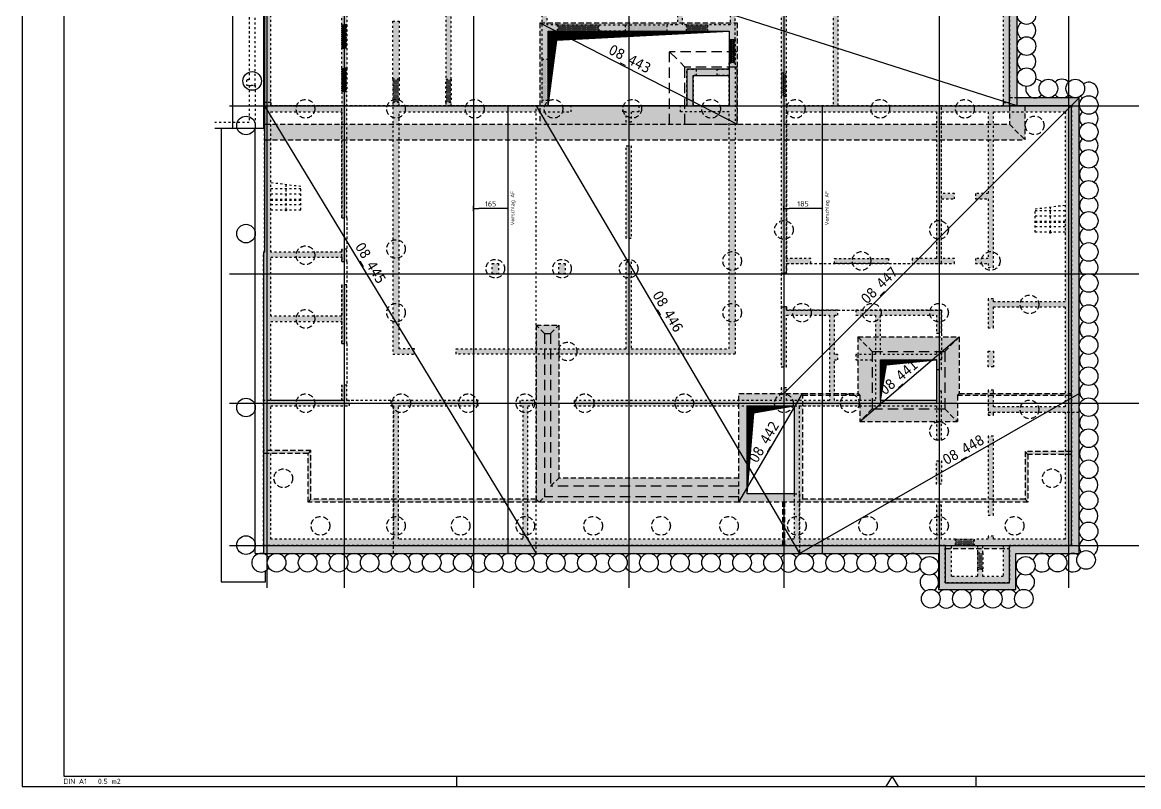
# Model space of a CAD drawing. Extents: x 0 to 84.1, y 0 to 59.4.
# Drawn here: x 0 to 54, y 0 to 36.9 of the extents above; entities that cross this region are included whole.
import ezdxf

# ---------------------------------------------------------------- set-up
doc = ezdxf.new("R2010")
doc.units = 0
for name, pattern in [('AUSGEZOGEN', [1000.01, 1000, 0.01]), ('DOT', [0.175, 0.05, -0.125]), ('HIDDEN', [0.375, 0.25, -0.125]), ('HIDDEN2', [0.187, 0.125, -0.062]), ('PUNKT', [0.175, 0.05, -0.125]), ('VERDECKT', [0.375, 0.25, -0.125]), ('VERDECKTX2', [0.75, 0.5, -0.25])]:
    doc.linetypes.add(name, pattern=pattern)
for name, color, linetype in [('2.UG', 7, 'Continuous'), ('ACHSEN', 7, 'Continuous'), ('AFU', 7, 'Continuous'), ('BETON', 7, 'Continuous'), ('Brüstung 2.UG', 7, 'Continuous'), ('DRUEBER', 7, 'Continuous'), ('grau_dunkel', 7, 'Continuous'), ('grau_hell', 7, 'Continuous'), ('grau_mittel', 7, 'Continuous'), ('Gründungspfähle', 7, 'Continuous'), ('HILFE', 7, 'Continuous'), ('MASSE', 7, 'Continuous'), ('OBJEKT', 7, 'Continuous'), ('RAHMEN', 7, 'Continuous'), ('TEXT', 7, 'Continuous'), ('Verbau', 7, 'Continuous'), ('VERDECKT', 7, 'Continuous'), ('Versprung oberseitig', 7, 'Continuous')]:
    doc.layers.add(name, color=color, linetype=linetype)
doc.styles.add('helv', font='tahoma.ttf')
doc.styles.add('txt', font='isocp.shx')
doc.linetypes.add('AFU_50K', pattern='A,0.15,["/",Standard,S=0.2,R=0,X=-0.01,Y=-0.1],0.07,["/",Standard,S=0.2,R=0,X=-0.01,Y=-0.1],0.15', length=0.37)
doc.linetypes.add('AFU_50L', pattern='A,0.75,["/",Standard,S=0.2,R=0,X=-0.01,Y=-0.1],0.07,["/",Standard,S=0.2,R=0,X=-0.01,Y=-0.1],0.75', length=1.57)
doc.dimstyles.new('DOT_I', dxfattribs={"dimtxt": 0.25, "dimasz": 0.25, "dimexe": 0.1, "dimexo": 0.3, "dimgap": 0.1, "dimtad": 1, "dimdec": 3, "dimzin": 3, "dimtxsty": 'txt', "dimblk": 'DOT', "dimblk1": 'DOT', "dimblk2": 'DOT', "dimsah": 1, "dimcen": 0.1, "dimse1": 1, "dimse2": 1, "dimazin": 0, "dimtfac": 1, "dimtdec": 4, "dimtix": 1, "dimtmove": 2, "dimatfit": 3, "dimfxl": 0, "dimtvp": 1, "dimtolj": 1, "dimtzin": 0, "dimarcsym": 0})
pattern_1 = [(0, (-70.1123, 503.749893), (0.025, 0.05), [0, -0.05])]
pattern_2 = [(0, (-66.872914, 572.807545), (0.025, 0.05), [0, -0.05])]

# ---------------------------------------------------------------- blocks, each defined once
blk = doc.blocks.new('DINA1')
at = {"layer": 'RAHMEN'}
for p, q in [((0, 59.4), (0, 0)), ((0, 0), (84.1, 0))]:
    blk.add_line(p, q, dxfattribs=at)
at = {"layer": 'RAHMEN', "color": 5}
for p, q in [((2, 58.9), (2, 0.5)), ((2, 0.5), (83.6, 0.5))]:
    blk.add_line(p, q, dxfattribs=at)
at = {"layer": 'RAHMEN', "color": 7}
for p, q in [((21, 0), (21, 0.5)), ((46.1, 0), (46.1, 0.5))]:
    blk.add_line(p, q, dxfattribs=at)
at = {"layer": 'RAHMEN', "color": 7, "linetype": 'Continuous'}
for p, q in [((42.05, 0.5), (41.74, 0)), ((42.36, 0), (42.05, 0.5))]:
    blk.add_line(p, q, dxfattribs=at)
at = {"layer": 'RAHMEN', "color": 7, "style": 'txt'}
blk.add_text('DIN A1   0.5 m2', height=0.25, dxfattribs=at).set_placement((1.989, 0.133))
blk = doc.blocks.new('2.UG')
at = {"color": 0, "linetype": 'ByBlock', "lineweight": -2}
for points in [[(3.26, 29.035), (3.26, 29.035), (3.26, 31.635), (11.33, 31.635), (11.33, 29.975), (17.87, 29.975), (17.87, 33.05), (36.05, 33.05), (36.05, 21.25), (39.05, 21.25), (39.05, 0), (36.05, 0), (36.05, -1.8), (32.95, -1.8), (32.95, 0), (0, 0), (0, 14.175), (0.05, 14.175), (0.05, 29.035)], [(0.35, 28.735), (3.775, 28.735), (3.775, 27.66), (4.025, 27.66), (4.025, 29.675), (4.69, 29.675), (4.69, 29.975), (3.56, 29.975), (3.56, 31.335), (11.03, 31.335), (11.03, 29.975), (10.83, 29.975), (10.83, 29.675), (13.45, 29.675), (13.45, 23.505), (13.75, 23.505), (13.75, 24.85), (14.21, 24.85), (14.21, 25.15), (13.7, 25.15), (13.7, 29.675), (20, 29.675), (20, 25.15), (19.49, 25.15), (19.49, 24.85), (20.445, 24.85), (20.445, 25.15), (20.25, 25.15), (20.25, 29.675), (22.55, 29.675), (22.55, 25.15), (21.455, 25.15), (21.455, 24.85), (22.5, 24.85), (22.5, 24.455), (22.8, 24.455), (22.8, 31.395), (22.55, 31.395), (22.55, 29.975), (18.17, 29.975), (18.17, 32.75), (22.55, 32.75), (22.55, 32.53), (22.8, 32.53), (22.8, 32.75), (25.025, 32.75), (25.025, 31.7), (25.275, 31.7), (25.275, 32.75), (33.8, 32.75), (33.8, 29.975), (25.275, 29.975), (25.275, 30.565), (25.025, 30.565), (25.025, 29.675), (27.525, 29.675), (27.525, 29.49), (27.775, 29.49), (27.775, 29.675), (35.75, 29.675), (35.75, 21.25), (27.775, 21.25), (27.775, 27.48), (27.525, 27.48), (27.525, 27.3), (25.025, 27.3), (25.025, 22.835), (25.275, 22.835), (25.275, 27.05), (27.525, 27.05), (27.525, 21.25), (25.275, 21.25), (25.275, 21.7), (25.025, 21.7), (25.025, 13.155), (25.275, 13.155), (25.275, 13.625), (26.46, 13.625), (26.46, 13.875), (25.275, 13.875), (25.275, 20.95), (32.525, 20.95), (32.525, 13.875), (31.345, 13.875), (31.345, 13.625), (33.395, 13.625), (33.395, 13.875), (32.775, 13.875), (32.775, 16.75), (33.395, 16.75), (33.395, 17), (32.775, 17), (32.775, 20.95), (35.025, 20.95), (35.025, 17), (34.405, 17), (34.405, 16.75), (35.025, 16.75), (35.025, 13.875), (34.405, 13.875), (34.405, 13.625), (35.025, 13.625), (35.025, 13.425), (35.275, 13.425), (35.275, 20.95), (38.75, 20.95), (38.75, 11.775), (35.275, 11.775), (35.275, 11.925), (35.025, 11.925), (35.025, 10.525), (35.275, 10.525), (35.275, 11.525), (38.75, 11.525), (38.75, 6.7), (35.275, 6.7), (35.275, 7.5), (35.025, 7.5), (35.025, 6.3), (35.275, 6.3), (35.275, 6.45), (38.75, 6.45), (38.75, 0.3), (35.275, 0.3), (35.275, 0.45), (35.025, 0.45), (35.025, 0.3), (34.35, 0.3), (34.35, 0), (34.515, 0), (34.515, -0.35), (34.765, -0.35), (34.765, 0), (35.75, 0), (35.75, -1.5), (34.765, -1.5), (34.765, -1.15), (34.515, -1.15), (34.515, -1.5), (33.25, -1.5), (33.25, 0), (33.45, 0), (33.45, 0.3), (32.775, 0.3), (32.775, 1.955), (32.525, 1.955), (32.525, 0.3), (25.9, 0.3), (25.9, 6.75), (32.525, 6.75), (32.525, 5.1), (32.775, 5.1), (32.775, 7.46), (32.525, 7.46), (32.525, 7), (29.825, 7), (29.825, 8.975), (32.525, 8.975), (32.525, 8.51), (32.775, 8.51), (32.775, 9.375), (32.525, 9.375), (32.525, 9.225), (29.825, 9.225), (29.825, 11.125), (32.525, 11.125), (32.525, 10.26), (32.775, 10.26), (32.775, 11.375), (28.635, 11.375), (28.635, 11.125), (29.575, 11.125), (29.575, 9.225), (28.635, 9.225), (28.635, 8.975), (29.575, 8.975), (29.575, 7), (27.6, 7), (27.6, 8.975), (27.75, 8.975), (27.75, 9.225), (27.6, 9.225), (27.6, 11.125), (27.75, 11.125), (27.75, 11.375), (25.275, 11.375), (25.275, 11.53), (25.025, 11.53), (25.025, 8.63), (25.275, 8.63), (25.275, 11.125), (27.35, 11.125), (27.35, 7), (25.275, 7), (25.275, 7.62), (25.025, 7.62), (25.025, 7), (15.02, 7), (15.02, 6.75), (25.65, 6.75), (25.65, 0.3), (12.775, 0.3), (12.775, 6.75), (13.01, 6.75), (13.01, 7), (12.39, 7), (12.39, 6.75), (12.525, 6.75), (12.525, 0.3), (6.525, 0.3), (6.525, 6.75), (10.38, 6.75), (10.38, 7), (6.155, 7), (6.155, 6.75), (6.275, 6.75), (6.275, 0.3), (0.35, 0.3), (0.35, 6.75), (4.145, 6.75), (4.145, 7), (4.025, 7), (4.025, 7.745), (3.775, 7.745), (3.775, 7), (0.35, 7), (0.35, 10.825), (3.775, 10.825), (3.775, 9.755), (4.025, 9.755), (4.025, 12.59), (3.775, 12.59), (3.775, 11.075), (0.35, 11.075), (0.35, 13.925), (3.775, 13.925), (3.775, 13.725), (4.025, 13.725), (4.025, 14.325), (3.775, 14.325), (3.775, 14.175), (0.35, 14.175), (0.35, 20.95), (3.775, 20.95), (3.775, 15.825), (4.025, 15.825), (4.025, 21.925), (3.775, 21.925), (3.775, 21.25), (0.35, 21.25), (0.35, 28.735)], [(9.93, 29.975), (5.59, 29.975), (5.59, 29.675), (6.25, 29.675), (6.25, 26.465), (6.55, 26.465), (6.55, 29.675), (8.81, 29.675), (8.81, 22.535), (9.06, 22.535), (9.06, 29.675), (9.93, 29.675), (9.93, 29.975)], [(0.05, 29.035), (3.26, 29.035)], [(9.31, 9.5), (17.525, 9.5), (17.525, 13.705), (17.775, 13.705), (17.775, 9.5), (22.5, 9.5), (22.5, 20.95), (20.155, 20.95), (20.155, 21.25), (20.465, 21.25), (20.465, 23.01), (20.915, 23.01), (20.915, 22.71), (20.765, 22.71), (20.765, 21.25), (22.5, 21.25), (22.5, 22.71), (21.925, 22.71), (21.925, 23.01), (22.5, 23.01), (22.5, 23.32), (22.8, 23.32), (22.8, 9.25), (9.31, 9.25), (9.31, 9.5)], [(6.25, 21.4), (6.25, 9.25), (7.3, 9.25), (7.3, 9.5), (6.55, 9.5), (6.55, 20.95), (14.86, 20.95), (14.86, 21.25), (13.75, 21.25), (13.75, 21.495), (13.45, 21.495), (13.45, 21.25), (9.06, 21.25), (9.06, 21.4), (8.81, 21.4), (8.81, 21.25), (6.55, 21.25), (6.55, 21.4), (6.25, 21.4)], [(17.37, 21.25), (18.145, 21.25), (18.145, 20.95), (17.775, 20.95), (17.775, 20.45), (17.525, 20.45), (17.525, 20.95), (17.37, 20.95), (17.37, 21.25)]]:
    blk.add_lwpolyline(points, dxfattribs=at)
for points in [[(34.1, 32.75), (35.75, 32.75), (35.75, 29.975), (34.1, 29.975)], [(3.775, 26.525), (4.025, 26.525), (4.025, 25.16), (3.775, 25.16)], [(6.25, 25.33), (6.55, 25.33), (6.55, 22.535), (6.25, 22.535)], [(16.22, 25.15), (17.48, 25.15), (17.48, 24.85), (16.22, 24.85)], [(3.775, 24.025), (4.025, 24.025), (4.025, 23.06), (3.775, 23.06)], [(17.525, 19.315), (17.775, 19.315), (17.775, 14.84), (17.525, 14.84)], [(11.05, 13.625), (11.35, 13.625), (11.35, 13.125), (11.05, 13.125)], [(14.275, 13.625), (14.575, 13.625), (14.575, 13.125), (14.275, 13.125)], [(27.595, 13.875), (30.21, 13.875), (30.21, 13.625), (27.595, 13.625)], [(35.025, 9.39), (35.275, 9.39), (35.275, 8.635), (35.025, 8.635)], [(35.275, 5.29), (35.025, 5.29), (35.025, 1.46), (35.275, 1.46)], [(32.525, 4.09), (32.775, 4.09), (32.775, 2.965), (32.525, 2.965)]]:
    blk.add_lwpolyline(points, close=True, dxfattribs=at)
blk = doc.blocks.new('DOT')
at = {"layer": 'MASSE', "color": 7, "linetype": 'Continuous'}
for p, q in [((0, 0), (-1, 0)), ((0, 0.54), (0, -0.54))]:
    blk.add_line(p, q, dxfattribs=at)
at = {"layer": 'MASSE', "color": 7, "linetype": 'Continuous', "const_width": 0.2}
blk.add_lwpolyline([(-0.1, 0, 1), (0.1, 0, 1)], format="xyb", close=True, dxfattribs=at)
blk = doc.blocks.new('*D20')
at = {"layer": 'Defpoints', "color": 0, "linetype": 'AUSGEZOGEN', "transparency": 16777216}
for p in [(21.812, 27.934), (21.812, 27.934), (23.462, 27.934)]:
    blk.add_point(p, dxfattribs=at)
at = {"layer": 'MASSE', "color": 0, "linetype": 'AUSGEZOGEN', "lineweight": -2, "transparency": 16777216}
blk.add_line((23.212, 27.934), (22.062, 27.934), dxfattribs=at)
at = {"layer": 'MASSE', "color": 0, "linetype": 'AUSGEZOGEN', "lineweight": -2, "transparency": 16777216, "xscale": 0.25, "yscale": 0.25, "zscale": 0.25, "rotation": 180}
blk.add_blockref('DOT', (21.812, 27.934), dxfattribs=at)
at = {"layer": 'MASSE', "color": 0, "linetype": 'AUSGEZOGEN', "lineweight": -2, "transparency": 16777216, "xscale": 0.25, "yscale": 0.25, "zscale": 0.25}
blk.add_blockref('DOT', (23.462, 27.934), dxfattribs=at)
at = {"layer": 'MASSE', "color": 0, "linetype": 'AUSGEZOGEN', "transparency": 16777216, "insert": (22.637, 28.159), "char_height": 0.25, "attachment_point": 5, "style": 'txt'}
blk.add_mtext('\\A1;165', dxfattribs=at)
blk = doc.blocks.new('*D21')
at = {"layer": 'Defpoints', "color": 0, "linetype": 'AUSGEZOGEN', "transparency": 16777216}
for p in [(36.812, 27.934), (36.812, 27.934), (38.662, 27.934)]:
    blk.add_point(p, dxfattribs=at)
at = {"layer": 'MASSE', "color": 0, "linetype": 'AUSGEZOGEN', "lineweight": -2, "transparency": 16777216}
blk.add_line((38.412, 27.934), (37.062, 27.934), dxfattribs=at)
at = {"layer": 'MASSE', "color": 0, "linetype": 'AUSGEZOGEN', "lineweight": -2, "transparency": 16777216, "xscale": 0.25, "yscale": 0.25, "zscale": 0.25, "rotation": 180}
blk.add_blockref('DOT', (36.812, 27.934), dxfattribs=at)
at = {"layer": 'MASSE', "color": 0, "linetype": 'AUSGEZOGEN', "lineweight": -2, "transparency": 16777216, "xscale": 0.25, "yscale": 0.25, "zscale": 0.25}
blk.add_blockref('DOT', (38.662, 27.934), dxfattribs=at)
at = {"layer": 'MASSE', "color": 0, "linetype": 'AUSGEZOGEN', "transparency": 16777216, "insert": (37.737, 28.159), "char_height": 0.25, "attachment_point": 5, "style": 'txt'}
blk.add_mtext('\\A1;185', dxfattribs=at)

msp = doc.modelspace()

# ---------------------------------------------------------------- hatches: boundary and pattern name
at = {"layer": '2.UG', "linetype": 'PUNKT'}
h = msp.add_hatch(dxfattribs=at)
h.set_pattern_fill('DOTS', scale=0.8, double=1)
h.set_pattern_definition(pattern_2)
h.paths.add_polyline_path([(15.437, 25.826), (15.437, 25.976), (15.687, 25.976), (15.687, 25.376), (15.437, 25.376), (15.437, 25.576), (12.012, 25.576), (12.012, 22.726), (15.437, 22.726), (15.437, 24.241), (15.687, 24.241), (15.687, 21.406), (15.437, 21.406), (15.437, 22.476), (12.012, 22.476), (12.012, 18.651), (15.437, 18.651), (15.437, 19.396), (15.687, 19.396), (15.687, 18.651), (15.807, 18.651), (15.807, 18.401), (12.012, 18.401), (12.012, 11.951), (17.937, 11.951), (17.937, 18.401), (17.817, 18.401), (17.817, 18.651), (22.042, 18.651), (22.042, 18.401), (18.187, 18.401), (18.187, 11.951), (24.187, 11.951), (24.187, 18.401), (24.052, 18.401), (24.052, 18.651), (24.672, 18.651), (24.672, 18.401), (24.437, 18.401), (24.437, 11.951), (37.312, 11.951), (37.312, 18.401), (26.682, 18.401), (26.682, 18.651), (36.687, 18.651), (36.687, 19.271), (36.937, 19.271), (36.937, 18.651), (39.012, 18.651), (39.012, 22.776), (36.937, 22.776), (36.937, 20.281), (36.687, 20.281), (36.687, 23.181), (36.937, 23.181), (36.937, 23.026), (39.412, 23.026), (39.412, 22.776), (39.262, 22.776), (39.262, 20.876), (39.412, 20.876), (39.412, 20.626), (39.262, 20.626), (39.262, 18.651), (41.237, 18.651), (41.237, 20.626), (40.297, 20.626), (40.297, 20.876), (41.237, 20.876), (41.237, 22.776), (40.297, 22.776), (40.297, 23.026), (44.437, 23.026), (44.437, 21.911), (44.187, 21.911), (44.187, 22.776), (41.487, 22.776), (41.487, 20.876), (44.187, 20.876), (44.187, 21.026), (44.437, 21.026), (44.437, 20.161), (44.187, 20.161), (44.187, 20.626), (41.487, 20.626), (41.487, 18.651), (44.187, 18.651), (44.187, 19.111), (44.437, 19.111), (44.437, 16.751), (44.187, 16.751), (44.187, 18.401), (37.562, 18.401), (37.562, 11.951), (44.187, 11.951), (44.187, 13.606), (44.437, 13.606), (44.437, 11.951), (45.112, 11.951), (45.112, 11.651), (44.912, 11.651), (44.912, 10.151), (46.177, 10.151), (46.177, 10.501), (46.427, 10.501), (46.427, 10.151), (47.412, 10.151), (47.412, 11.651), (46.427, 11.651), (46.427, 11.301), (46.177, 11.301), (46.177, 11.651), (46.012, 11.651), (46.012, 11.951), (46.687, 11.951), (46.687, 12.101), (46.937, 12.101), (46.937, 11.951), (50.412, 11.951), (50.412, 18.101), (46.937, 18.101), (46.937, 17.951), (46.687, 17.951), (46.687, 19.151), (46.937, 19.151), (46.937, 18.351), (50.412, 18.351), (50.412, 23.176), (46.937, 23.176), (46.937, 22.176), (46.687, 22.176), (46.687, 23.576), (46.937, 23.576), (46.937, 23.426), (50.412, 23.426), (50.412, 32.601), (46.937, 32.601), (46.937, 25.076), (46.687, 25.076), (46.687, 25.276), (46.067, 25.276), (46.067, 25.526), (46.687, 25.526), (46.687, 28.401), (46.067, 28.401), (46.067, 28.651), (46.687, 28.651), (46.687, 32.601), (44.437, 32.601), (44.437, 28.651), (45.057, 28.651), (45.057, 28.401), (44.437, 28.401), (44.437, 25.526), (45.057, 25.526), (45.057, 25.276), (43.007, 25.276), (43.007, 25.526), (44.187, 25.526), (44.187, 32.601), (36.937, 32.601), (36.937, 25.526), (38.122, 25.526), (38.122, 25.276), (36.937, 25.276), (36.937, 24.806), (36.687, 24.806), (36.687, 33.351), (36.937, 33.351), (36.937, 32.901), (39.187, 32.901), (39.187, 38.701), (36.937, 38.701), (36.937, 34.486), (36.687, 34.486), (36.687, 38.951), (39.187, 38.951), (39.187, 39.131), (39.437, 39.131), (39.437, 32.901), (47.412, 32.901), (47.412, 41.326), (39.437, 41.326), (39.437, 41.141), (39.187, 41.141), (39.187, 41.326), (36.687, 41.326), (36.687, 42.216), (36.937, 42.216), (36.937, 41.626), (45.462, 41.626), (45.462, 44.401), (36.937, 44.401), (36.937, 43.351), (36.687, 43.351), (36.687, 44.401), (34.462, 44.401), (34.462, 44.181), (34.212, 44.181), (34.212, 44.401), (29.832, 44.401), (29.832, 41.626), (34.212, 41.626), (34.212, 43.046), (34.462, 43.046), (34.462, 36.106), (34.162, 36.106), (34.162, 36.501), (33.117, 36.501), (33.117, 36.801), (34.212, 36.801), (34.212, 41.326), (31.912, 41.326), (31.912, 36.801), (32.107, 36.801), (32.107, 36.501), (31.152, 36.501), (31.152, 36.801), (31.662, 36.801), (31.662, 41.326), (25.362, 41.326), (25.362, 36.801), (25.872, 36.801), (25.872, 36.501), (25.412, 36.501), (25.412, 35.156), (25.112, 35.156), (25.112, 41.326), (20.722, 41.326), (20.722, 34.186), (20.472, 34.186), (20.472, 41.326), (18.212, 41.326), (18.212, 38.116), (17.912, 38.116), (17.912, 41.326), (17.25, 41.326), (17.25, 41.626), (22.692, 41.626), (22.692, 42.986), (15.222, 42.986), (15.222, 41.626), (16.35, 41.626), (16.35, 41.326), (15.687, 41.326), (15.687, 39.311), (15.437, 39.311), (15.437, 40.386), (12.012, 40.386), (12.012, 32.901), (15.437, 32.901), (15.437, 33.576), (15.687, 33.576), (15.687, 27.476), (15.437, 27.476), (15.437, 32.601), (12.012, 32.601), (12.012, 25.826)], flags=16)
h.paths.add_polyline_path([(45.762, 41.626), (47.412, 41.626), (47.412, 44.401), (45.762, 44.401)], flags=16)
h.paths.add_polyline_path([(46.937, 16.941), (46.687, 16.941), (46.687, 13.111), (46.937, 13.111)], flags=0)
h.paths.add_polyline_path([(44.437, 15.741), (44.187, 15.741), (44.187, 14.616), (44.437, 14.616)], flags=0)
h.paths.add_polyline_path([(21.592, 41.326), (21.592, 41.626), (22.492, 41.626), (22.492, 41.326)])
h.paths.add_polyline_path([(11.712, 25.826), (11.662, 25.826), (11.662, 11.651), (44.612, 11.651), (44.612, 9.851), (47.712, 9.851), (47.712, 11.651), (50.712, 11.651), (50.712, 32.901), (47.712, 32.901), (47.712, 44.701), (29.532, 44.701), (29.532, 41.626), (22.992, 41.626), (22.992, 43.286), (14.922, 43.286), (14.922, 41.626), (14.922, 40.686), (11.712, 40.686)])
h = msp.add_hatch(dxfattribs=at)
h.set_pattern_fill('DOTS', scale=0.8, double=1)
h.set_pattern_definition(pattern_2)
h.paths.add_polyline_path([(46.687, 13.111), (46.937, 13.111), (46.937, 16.941), (46.687, 16.941)])
h.paths.add_polyline_path([(44.437, 15.741), (44.187, 15.741), (44.187, 14.616), (44.437, 14.616)])
h.paths.add_polyline_path([(46.937, 21.041), (46.687, 21.041), (46.687, 20.286), (46.937, 20.286)])
h.paths.add_polyline_path([(39.257, 25.526), (39.257, 25.276), (41.872, 25.276), (41.872, 25.526)])
h.paths.add_polyline_path([(20.722, 32.901), (20.722, 33.051), (20.472, 33.051), (20.472, 32.901), (18.212, 32.901), (18.212, 33.051), (17.912, 33.051), (17.912, 20.901), (18.962, 20.901), (18.962, 21.151), (18.212, 21.151), (18.212, 32.601), (26.522, 32.601), (26.522, 32.901), (25.412, 32.901), (25.412, 33.146), (25.112, 33.146), (25.112, 32.901)])
h.paths.add_polyline_path([(29.807, 32.601), (29.807, 32.901), (29.032, 32.901), (29.032, 32.601), (29.187, 32.601), (29.187, 32.101), (29.437, 32.101), (29.437, 32.601)], flags=17)
h.paths.add_polyline_path([(26.237, 25.276), (25.937, 25.276), (25.937, 24.776), (26.237, 24.776)], flags=17)
h.paths.add_polyline_path([(22.712, 24.776), (23.012, 24.776), (23.012, 25.276), (22.712, 25.276)], flags=17)
h.paths.add_polyline_path([(29.187, 26.491), (29.437, 26.491), (29.437, 30.966), (29.187, 30.966)], flags=17)
h.paths.add_polyline_path([(15.687, 38.176), (15.437, 38.176), (15.437, 36.811), (15.687, 36.811)])
h.paths.add_polyline_path([(15.437, 34.711), (15.687, 34.711), (15.687, 35.676), (15.437, 35.676)])
h.paths.add_polyline_path([(17.912, 34.186), (18.212, 34.186), (18.212, 36.981), (17.912, 36.981)])
h.paths.add_polyline_path([(27.882, 36.801), (27.882, 36.501), (29.142, 36.501), (29.142, 36.801)])
h.paths.add_polyline_path([(34.162, 32.901), (31.817, 32.901), (31.817, 32.601), (34.162, 32.601), (34.162, 21.151), (29.437, 21.151), (29.437, 25.356), (29.187, 25.356), (29.187, 21.151), (20.972, 21.151), (20.972, 20.901), (34.462, 20.901), (34.462, 34.971), (34.162, 34.971)])
at = {"layer": 'Brüstung 2.UG', "linetype": 'DOT'}
h = msp.add_hatch(dxfattribs=at)
h.set_pattern_fill('DOTS', color=102, scale=0.8, double=1)
h.set_pattern_definition(pattern_1)
h.paths.add_polyline_path([(15.437, 35.676), (15.687, 35.676), (15.687, 36.811), (15.437, 36.811)])
h = msp.add_hatch(dxfattribs=at)
h.set_pattern_fill('DOTS', color=102, scale=0.8, double=1)
h.set_pattern_definition(pattern_1)
h.paths.add_polyline_path([(25.872, 36.801), (25.872, 36.501), (27.882, 36.501), (27.882, 36.801)])
h = msp.add_hatch(dxfattribs=at)
h.set_pattern_fill('DOTS', color=102, scale=0.8, double=1)
h.set_pattern_definition(pattern_1)
h.paths.add_polyline_path([(29.142, 36.801), (29.142, 36.501), (31.152, 36.501), (31.152, 36.801)])
h = msp.add_hatch(dxfattribs=at)
h.set_pattern_fill('DOTS', color=102, scale=0.8, double=1)
h.set_pattern_definition(pattern_1)
h.paths.add_polyline_path([(32.107, 36.801), (32.107, 36.501), (33.117, 36.501), (33.117, 36.801)])
h = msp.add_hatch(dxfattribs=at)
h.set_pattern_fill('DOTS', color=102, scale=0.8, double=1)
h.set_pattern_definition(pattern_1)
h.paths.add_polyline_path([(34.162, 34.971), (34.462, 34.971), (34.462, 36.106), (34.162, 36.106)])
h = msp.add_hatch(dxfattribs=at)
h.set_pattern_fill('DOTS', color=102, scale=0.8, double=1)
h.set_pattern_definition(pattern_1)
h.paths.add_polyline_path([(25.412, 35.156), (25.112, 35.156), (25.112, 33.146), (25.412, 33.146)])
h = msp.add_hatch(dxfattribs=at)
h.set_pattern_fill('DOTS', color=102, scale=0.8, double=1)
h.set_pattern_definition(pattern_1)
h.paths.add_polyline_path([(15.437, 33.576), (15.687, 33.576), (15.687, 34.711), (15.437, 34.711)])
h = msp.add_hatch(dxfattribs=at)
h.set_pattern_fill('DOTS', color=102, scale=0.8, double=1)
h.set_pattern_definition(pattern_1)
h.paths.add_polyline_path([(17.912, 33.051), (18.212, 33.051), (18.212, 34.186), (17.912, 34.186)])
h = msp.add_hatch(dxfattribs=at)
h.set_pattern_fill('DOTS', color=102, scale=0.8, double=1)
h.set_pattern_definition(pattern_1)
h.paths.add_polyline_path([(20.722, 34.186), (20.472, 34.186), (20.472, 33.051), (20.722, 33.051)])
h = msp.add_hatch(dxfattribs=at)
h.set_pattern_fill('DOTS', color=102, scale=0.8, double=1)
h.set_pattern_definition(pattern_1)
h.paths.add_polyline_path([(36.937, 34.486), (36.687, 34.486), (36.687, 33.351), (36.937, 33.351)])
at = {"layer": 'Brüstung 2.UG', "linetype": 'PUNKT'}
h = msp.add_hatch(dxfattribs=at)
h.set_pattern_fill('DOTS', color=102, scale=0.8, double=1)
h.set_pattern_definition(pattern_1)
h.paths.add_polyline_path([(45.112, 11.951), (45.112, 11.651), (46.012, 11.651), (46.012, 11.951)])
at = {"layer": 'Brüstung 2.UG', "linetype": 'DOT'}
h = msp.add_hatch(dxfattribs=at)
h.set_pattern_fill('DOTS', color=102, scale=0.8, double=1)
h.set_pattern_definition(pattern_2)
h.paths.add_polyline_path([(46.427, 11.301), (46.177, 11.301), (46.177, 10.501), (46.427, 10.501)])
at = {"layer": 'grau_dunkel'}
h = msp.add_hatch(color=21, dxfattribs=at)
h.paths.add_polyline_path([(34.562, 36.901), (25.012, 36.901), (25.012, 32.901), (25.412, 32.901), (25.412, 36.501), (34.162, 36.501), (34.162, 34.762), (34.562, 34.762)])
h.paths.add_polyline_path([(32.426, 32.901), (32.126, 32.901), (32.026, 32.901), (32.026, 32.001), (34.562, 32.001), (34.562, 32.901), (34.162, 32.901)])
h.paths.add_polyline_path([(32.026, 32.001), (32.026, 32.901), (25.412, 32.901), (25.012, 32.901), (25.012, 32.001)])
h.paths.add_polyline_path([(34.162, 32.901), (34.562, 32.901), (34.562, 34.762), (34.162, 34.762), (34.162, 34.662), (34.162, 34.362)], flags=16)
at = {"layer": 'grau_dunkel', "linetype": 'AUSGEZOGEN'}
h = msp.add_hatch(dxfattribs=at)
h.set_pattern_fill('ANSI31', color=21, scale=0.015, angle=90, style=0, double=1)
h.set_pattern_definition([(135, (-105.63339, 24.051386), (-0.03367596, -0.03367596), [])])
h.paths.add_polyline_path([(34.162, 36.501), (33.115, 36.501), (25.412, 36.501), (25.412, 32.901), (25.842, 36.063)])
at = {"layer": 'grau_dunkel'}
msp.add_hatch(color=21, dxfattribs=at).paths.add_polyline_path([(34.637, 14.011), (34.637, 14.511), (25.537, 14.511), (25.537, 21.901), (25.237, 21.901), (25.237, 14.011)])
h = msp.add_hatch(color=21, dxfattribs=at)
h.paths.add_polyline_path([(44.587, 18.251), (44.587, 21.026), (41.087, 21.026), (41.087, 18.251)])
h.paths.add_polyline_path([(41.487, 20.626), (41.487, 18.651), (44.187, 18.651), (44.187, 20.626)], flags=16)
at = {"layer": 'grau_dunkel', "linetype": 'AUSGEZOGEN'}
h = msp.add_hatch(dxfattribs=at)
h.set_pattern_fill('ANSI31', color=21, scale=0.015, angle=90, style=0, double=1)
h.set_pattern_definition([(135, (-105.633426, 24.051386), (-0.03367596, -0.03367596), [])])
h.paths.add_polyline_path([(41.487, 20.626), (41.487, 18.651), (41.772, 20.376), (44.187, 20.626)])
at = {"layer": 'grau_dunkel'}
h = msp.add_hatch(color=21, dxfattribs=at)
h.paths.add_polyline_path([(37.712, 13.751), (37.712, 19.001), (34.637, 19.001), (34.637, 13.751)])
h.paths.add_polyline_path([(37.312, 14.151), (37.312, 18.401), (35.037, 18.401), (35.037, 14.151)], flags=16)
at = {"layer": 'grau_dunkel', "linetype": 'AUSGEZOGEN'}
h = msp.add_hatch(dxfattribs=at)
h.set_pattern_fill('ANSI31', color=21, scale=0.015, angle=90, style=0, double=1)
h.set_pattern_definition([(135, (-105.63339, 24.051384), (-0.03367596, -0.03367596), [])])
h.paths.add_polyline_path([(37.312, 18.401), (35.037, 18.401), (35.037, 14.151), (35.367, 18.067)])
at = {"layer": 'grau_hell'}
h = msp.add_hatch(color=9, dxfattribs=at)
h.paths.add_polyline_path([(48.467, 31.246), (47.712, 32.001), (11.712, 32.001), (11.712, 31.246)])
h.paths.add_polyline_path([(47.712, 32.001), (48.467, 31.246), (48.467, 32.901), (47.712, 32.901)])
h = msp.add_hatch(color=9, dxfattribs=at)
h.paths.add_polyline_path([(25.937, 14.911), (25.537, 14.511), (34.637, 14.511), (34.637, 14.911)])
h.paths.add_polyline_path([(25.537, 14.511), (25.937, 14.911), (25.937, 22.301), (25.537, 21.901)])
h.paths.add_polyline_path([(25.237, 21.901), (25.537, 21.901), (25.937, 22.301), (24.837, 22.301)])
h.paths.add_polyline_path([(25.237, 21.901), (24.837, 22.301), (24.837, 13.891), (24.977, 13.751), (25.237, 14.011)])
h.paths.add_polyline_path([(25.237, 14.011), (24.977, 13.751), (34.637, 13.751), (34.637, 14.011)])
h.paths.add_polyline_path([(13.952, 13.891), (13.812, 13.751), (24.977, 13.751), (24.837, 13.891)])
h.paths.add_polyline_path([(13.812, 13.751), (13.952, 13.891), (13.952, 16.241), (13.812, 16.101)])
h.paths.add_polyline_path([(11.662, 16.241), (11.662, 16.101), (13.812, 16.101), (13.952, 16.241)])
h = msp.add_hatch(color=9, dxfattribs=at)
h.paths.add_polyline_path([(40.387, 21.726), (40.387, 19.001), (40.477, 18.911), (40.477, 17.641), (45.197, 17.641), (45.197, 18.911), (45.287, 19.001), (45.287, 21.726)])
h.paths.add_polyline_path([(41.087, 21.026), (41.087, 18.251), (44.587, 18.251), (44.587, 21.026)], flags=16)
h = msp.add_hatch(color=9, dxfattribs=at)
h.paths.add_polyline_path([(40.477, 18.911), (40.387, 19.001), (37.712, 19.001), (37.712, 18.911)])
h.paths.add_polyline_path([(45.287, 19.001), (45.197, 18.911), (50.712, 18.911), (50.712, 19.001)])
h = msp.add_hatch(color=9, dxfattribs=at)
h.paths.add_polyline_path([(50.712, 16.191), (48.472, 16.191), (48.612, 16.051), (50.712, 16.051)])
h.paths.add_polyline_path([(48.472, 16.191), (48.472, 13.891), (48.612, 13.751), (48.612, 16.051)])
h.paths.add_polyline_path([(48.472, 13.891), (37.712, 13.891), (37.712, 13.751), (48.612, 13.751)])
for points in [[(36.767, 11.651), (36.857, 11.651), (36.857, 13.751), (36.767, 13.751)], [(44.612, 11.651), (44.612, 11.511), (47.712, 11.511), (47.712, 11.651)]]:
    msp.add_hatch(color=9, dxfattribs=at).paths.add_polyline_path(points)
at = {"layer": 'grau_mittel'}
h = msp.add_hatch(color=61, dxfattribs=at)
h.paths.add_polyline_path([(17.937, 11.271), (17.937, 11.651), (11.662, 11.651), (11.662, 11.271)])
h.paths.add_polyline_path([(24.437, 11.271), (24.437, 11.651), (17.937, 11.651), (17.937, 11.271)])
h.paths.add_polyline_path([(24.437, 11.651), (24.437, 11.271), (37.562, 11.271), (37.562, 11.651)])
h.paths.add_polyline_path([(37.562, 11.651), (37.562, 11.271), (44.292, 11.271), (44.292, 11.651)])
h.paths.add_polyline_path([(44.612, 11.651), (44.292, 11.651), (44.292, 11.271), (44.292, 9.531), (48.032, 9.531), (48.032, 11.271), (48.032, 11.651), (47.712, 11.651), (47.712, 9.851), (44.612, 9.851)])
edge = h.paths.add_edge_path()
edge.add_line((48.032, 11.651), (48.032, 11.271))
edge.add_line((48.032, 11.271), (49.256, 11.271))
edge.add_arc((49.292, 10.822), 0.45, 85.3962, 94.6038, ccw=False)
edge.add_line((49.328, 11.271), (50.006, 11.271))
edge.add_arc((50.042, 10.822), 0.45, 85.3962, 94.6038, ccw=False)
edge.add_line((50.078, 11.271), (50.741, 11.271))
edge.add_arc((50.792, 10.824), 0.45, 83.4875, 96.5125, ccw=False)
edge.add_line((50.843, 11.271), (51.092, 11.271))
edge.add_line((51.092, 11.271), (51.092, 18.101))
edge.add_line((51.092, 18.101), (50.712, 18.101))
edge.add_line((50.712, 18.101), (50.712, 11.651))
edge.add_line((50.712, 11.651), (48.032, 11.651))
h.paths.add_polyline_path([(50.712, 18.101), (51.092, 18.101), (51.092, 20.741), (50.712, 20.741)])
h.paths.add_polyline_path([(51.092, 23.426), (50.712, 23.426), (50.712, 20.741), (51.092, 20.741)])
h.paths.add_polyline_path([(51.092, 33.281), (48.092, 33.281), (48.092, 32.901), (50.712, 32.901), (50.712, 23.426), (51.092, 23.426)])
edge = h.paths.add_edge_path()
edge.add_line((47.712, 32.901), (48.092, 32.901))
edge.add_line((48.092, 32.901), (48.092, 45.081))
edge.add_line((48.092, 45.081), (29.152, 45.081))
edge.add_line((29.152, 45.081), (29.152, 42.006))
edge.add_line((29.152, 42.006), (23.372, 42.006))
edge.add_line((23.372, 42.006), (23.372, 43.061))
edge.add_arc((23.82, 43.101), 0.45, 174.8522, 185.1478, ccw=False)
edge.add_line((23.372, 43.141), (23.372, 43.506))
edge.add_line((23.372, 43.506), (14.922, 43.506))
edge.add_line((14.922, 43.506), (14.922, 43.286))
edge.add_line((14.922, 43.286), (22.992, 43.286))
edge.add_line((22.992, 43.286), (22.992, 41.626))
edge.add_line((22.992, 41.626), (29.532, 41.626))
edge.add_line((29.532, 41.626), (29.532, 44.701))
edge.add_line((29.532, 44.701), (47.712, 44.701))
edge.add_line((47.712, 44.701), (47.712, 32.901))
msp.add_hatch(color=61, dxfattribs=at).paths.add_polyline_path([(34.162, 34.661), (32.127, 34.661), (32.127, 32.901), (32.427, 32.901), (32.427, 34.361), (34.162, 34.361)])

# ---------------------------------------------------------------- linework, layer by layer
at = {"layer": 'ACHSEN', "color": 140, "linetype": 'AUSGEZOGEN'}
for p, q in [((11.812, 47.951), (11.812, 9.601)), ((15.562, 47.951), (15.562, 9.601)), ((21.812, 47.951), (21.812, 9.601)), ((29.312, 47.951), (29.312, 9.601)), ((36.812, 47.951), (36.812, 9.601)), ((44.312, 47.951), (44.312, 9.601)), ((50.562, 47.951), (50.562, 9.601)), ((10.012, 32.901), (53.962, 32.901)), ((10.012, 24.776), (53.962, 24.776)), ((10.012, 18.526), (53.962, 18.526)), ((10.012, 11.651), (53.962, 11.651))]:
    msp.add_line(p, q, dxfattribs=at)
at = {"layer": 'AFU', "color": 8, "linetype": 'AFU_50K'}
for p, q in [((34.162, 34.661), (34.162, 34.361)), ((32.127, 32.901), (32.427, 32.901))]:
    msp.add_line(p, q, dxfattribs=at)
at = {"layer": 'AFU', "color": 8, "linetype": 'AFU_50L'}
for p, q in [((23.462, 32.901), (23.462, 11.271)), ((38.662, 32.901), (38.662, 11.271))]:
    msp.add_line(p, q, dxfattribs=at)
at = {"layer": 'BETON', "color": 6, "linetype": 'AUSGEZOGEN'}
for p, q in [((47.712, 32.901), (47.712, 44.701)), ((11.712, 40.686), (11.712, 25.826)), ((34.162, 34.661), (32.127, 34.661)), ((32.127, 34.661), (32.127, 32.901)), ((32.427, 34.361), (34.162, 34.361)), ((32.427, 32.901), (32.427, 34.361)), ((50.712, 32.901), (47.712, 32.901)), ((50.712, 11.651), (50.712, 32.901)), ((11.712, 25.826), (11.662, 25.826)), ((11.662, 25.826), (11.662, 11.651)), ((11.662, 11.651), (44.612, 11.651)), ((44.612, 11.651), (44.612, 9.851)), ((47.712, 9.851), (47.712, 11.651)), ((47.712, 11.651), (50.712, 11.651)), ((44.612, 9.851), (47.712, 9.851))]:
    msp.add_line(p, q, dxfattribs=at)
for points in [[(32.127, 32.901), (25.412, 32.901), (25.412, 36.501), (34.162, 36.501), (34.162, 34.661)], [(34.162, 34.361), (34.162, 32.901), (32.427, 32.901)]]:
    msp.add_lwpolyline(points, dxfattribs=at)
for points in [[(41.487, 20.626), (44.187, 20.626), (44.187, 18.651), (41.487, 18.651)], [(35.037, 18.401), (37.312, 18.401), (37.312, 14.151), (35.037, 14.151)]]:
    msp.add_lwpolyline(points, close=True, dxfattribs=at)
at = {"layer": 'Brüstung 2.UG', "color": 102, "linetype": 'DOT'}
for p, q in [((15.437, 36.811), (15.437, 35.676)), ((15.687, 36.811), (15.687, 35.676)), ((25.872, 36.801), (27.882, 36.801)), ((29.142, 36.801), (31.152, 36.801)), ((32.107, 36.801), (33.117, 36.801)), ((25.872, 36.501), (27.882, 36.501)), ((29.142, 36.501), (31.152, 36.501)), ((32.107, 36.501), (33.117, 36.501)), ((34.162, 36.106), (34.162, 34.971)), ((34.462, 36.106), (34.462, 34.971)), ((25.112, 35.156), (25.112, 33.146)), ((25.412, 35.156), (25.412, 33.146)), ((15.437, 34.711), (15.437, 33.576)), ((15.687, 34.711), (15.687, 33.576)), ((17.912, 34.186), (17.912, 33.051)), ((18.212, 34.186), (18.212, 33.051)), ((20.472, 33.051), (20.472, 34.186)), ((20.722, 34.186), (20.722, 33.051)), ((36.687, 34.486), (36.687, 33.351)), ((36.937, 33.351), (36.937, 34.486)), ((45.112, 11.951), (46.012, 11.951)), ((46.012, 11.651), (45.112, 11.651)), ((46.177, 11.301), (46.177, 10.501)), ((46.427, 11.301), (46.427, 10.501))]:
    msp.add_line(p, q, dxfattribs=at)
at = {"layer": 'DRUEBER', "color": 8, "linetype": 'PUNKT'}
for p, q in [((10.962, 41.446), (10.962, 34.146)), ((11.262, 33.896), (11.262, 40.846)), ((10.962, 34.146), (10.837, 34.146)), ((10.837, 34.146), (10.837, 33.896)), ((10.837, 33.896), (11.262, 33.896)), ((10.962, 33.876), (10.962, 32.096)), ((10.962, 33.876), (11.262, 33.876)), ((11.262, 33.876), (11.262, 31.796)), ((10.962, 32.096), (9.312, 32.096))]:
    msp.add_line(p, q, dxfattribs=at)
at = {"layer": 'DRUEBER', "color": 7, "linetype": 'HIDDEN2'}
msp.add_line((48.092, 33.281), (47.712, 33.281), dxfattribs=at)
at = {"layer": 'DRUEBER', "color": 7, "linetype": 'PUNKT'}
for p, q in [((13.462, 28.997), (12.012, 29.176)), ((12.012, 28.906), (13.462, 28.906)), ((12.012, 28.646), (13.462, 28.646)), ((12.737, 29.086), (12.737, 27.866)), ((13.462, 27.866), (13.462, 28.997)), ((12.012, 28.386), (13.462, 28.386)), ((12.012, 28.336), (13.462, 28.336)), ((12.012, 28.126), (13.462, 28.126)), ((48.962, 27.917), (50.412, 28.096)), ((12.012, 27.866), (13.462, 27.866)), ((48.962, 26.786), (48.962, 27.917)), ((49.687, 28.007), (49.687, 26.786))]:
    msp.add_line(p, q, dxfattribs=at)
at = {"layer": 'DRUEBER', "color": 7, "linetype": 'DOT'}
for p, q in [((50.412, 27.826), (48.962, 27.826)), ((50.412, 27.566), (48.962, 27.566)), ((50.412, 27.306), (48.962, 27.306)), ((50.412, 27.256), (48.962, 27.256)), ((50.412, 27.046), (48.962, 27.046)), ((50.412, 26.786), (48.962, 26.786))]:
    msp.add_line(p, q, dxfattribs=at)
at = {"layer": 'DRUEBER', "color": 7, "linetype": 'PUNKT'}
for centre in [(12.737, 27.866), (49.687, 26.786)]:
    msp.add_circle(centre, 0.04, dxfattribs=at)
at = {"layer": 'grau_dunkel', "color": 21, "linetype": 'AUSGEZOGEN'}
for p, q in [((25.842, 36.063), (34.162, 36.501)), ((25.412, 32.901), (25.842, 36.063)), ((41.772, 20.376), (44.187, 20.626)), ((41.487, 18.651), (41.772, 20.376)), ((35.367, 18.067), (37.312, 18.401)), ((35.037, 14.151), (35.367, 18.067))]:
    msp.add_line(p, q, dxfattribs=at)
at = {"layer": 'Gründungspfähle', "color": 171, "linetype": 'VERDECKT'}
for centre in [(13.687, 32.751), (18.062, 32.751), (21.87, 32.751), (25.678, 32.751), (29.486, 32.751), (33.294, 32.751), (37.383, 32.751), (41.473, 32.751), (45.562, 32.751), (48.937, 31.951), (36.812, 26.901, 0.65), (44.312, 26.901), (13.687, 25.676), (18.062, 25.976), (22.862, 25.026), (26.087, 25.026), (29.312, 25.026), (34.312, 25.401), (40.562, 25.401), (46.812, 25.401), (48.687, 23.301), (18.062, 22.901), (34.312, 22.901), (37.687, 22.901), (41.062, 22.901), (44.312, 22.901), (13.687, 22.601), (26.361, 21.026), (13.687, 18.526), (18.317, 18.526), (21.542, 18.526), (24.312, 18.526), (27.182, 18.526), (31.997, 18.526), (36.812, 18.526), (40, 18.526), (48.687, 18.226), (44.312, 17.176), (12.612, 14.901), (49.762, 14.901), (14.412, 12.601), (18.062, 12.601), (21.187, 12.601), (24.312, 12.601), (27.593, 12.601), (30.875, 12.601), (34.156, 12.601), (37.437, 12.601), (40.875, 12.601), (44.312, 12.601), (47.962, 12.601)]:
    msp.add_circle(centre, 0.45, dxfattribs=at)
at = {"layer": 'HILFE', "color": 102, "linetype": 'AUSGEZOGEN'}
for p, q in [((48.092, 32.901), (14.922, 43.506)), ((25.012, 36.901), (34.562, 32.001)), ((51.092, 33.281), (36.812, 19.001)), ((11.712, 32.901), (24.837, 11.271)), ((24.837, 32.901), (37.562, 11.271)), ((40.477, 17.641), (45.287, 21.726)), ((34.637, 13.751), (37.712, 19.001)), ((37.562, 11.271), (51.092, 19.001))]:
    msp.add_line(p, q, dxfattribs=at)
at = {"layer": 'HILFE', "color": 102, "linetype": 'DOT'}
msp.add_line((24.837, 11.271), (24.837, 32.901), dxfattribs=at)
at = {"layer": 'OBJEKT', "color": 7, "linetype": 'AUSGEZOGEN'}
for p, q in [((48.092, 32.901), (48.092, 45.081)), ((51.092, 33.281), (48.092, 33.281)), ((51.092, 11.271), (51.092, 33.281)), ((11.662, 11.651), (11.662, 11.271)), ((11.662, 11.271), (44.292, 11.271)), ((44.292, 11.271), (44.292, 9.531)), ((48.032, 11.271), (51.092, 11.271)), ((48.032, 9.531), (48.032, 11.271)), ((44.292, 9.531), (48.032, 9.531))]:
    msp.add_line(p, q, dxfattribs=at)
at = {"layer": 'OBJEKT', "color": 8}
for p, q in [((11.662, 40.846), (11.662, 31.796)), ((11.662, 31.796), (9.312, 31.796))]:
    msp.add_line(p, q, dxfattribs=at)
at = {"layer": 'Verbau', "color": 171, "linetype": 'AUSGEZOGEN'}
for p, q in [((10.162, 43.251), (10.162, 31.796)), ((11.662, 40.526), (11.662, 31.796)), ((9.612, 31.796), (9.612, 9.901)), ((11.662, 31.796), (9.612, 31.796)), ((11.262, 11.271), (11.262, 31.796)), ((11.262, 11.271), (11.662, 11.271)), ((11.762, 11.213), (11.762, 11.271)), ((11.762, 9.901), (11.762, 10.429)), ((9.612, 9.901), (11.762, 9.901))]:
    msp.add_line(p, q, dxfattribs=at)
at = {"layer": 'Verbau', "color": 171}
for centre in [(48.542, 37.281), (48.542, 35.781), (48.542, 34.281), (49.599, 33.731), (50.899, 33.731), (51.549, 32.935), (51.549, 31.635), (51.549, 30.335), (51.549, 28.835), (51.549, 27.335), (51.549, 25.835), (51.549, 24.335), (51.549, 22.835), (51.542, 21.335), (51.542, 19.835), (51.542, 18.335), (51.542, 16.835), (51.542, 15.335), (51.542, 13.835), (51.542, 12.335), (51.419, 10.953), (12.29, 10.821), (13.79, 10.821), (15.29, 10.821), (16.79, 10.821), (18.29, 10.821), (19.79, 10.821), (21.29, 10.821), (22.79, 10.821), (24.29, 10.821), (25.79, 10.821), (27.29, 10.821), (28.79, 10.821), (30.29, 10.821), (31.79, 10.821), (33.29, 10.821), (34.79, 10.821), (36.29, 10.821), (37.79, 10.821), (39.29, 10.821), (40.79, 10.821), (42.29, 10.821), (43.842, 10.671), (48.502, 10.671), (50.042, 10.822), (43.912, 9.081), (45.412, 9.081), (46.912, 9.081), (48.412, 9.081)]:
    msp.add_circle(centre, 0.45, dxfattribs=at)
at = {"layer": 'Verbau', "color": 8}
for centre in [(11.112, 34.096), (10.812, 31.946), (10.812, 26.721), (10.812, 18.321), (10.812, 11.671)]:
    msp.add_circle(centre, 0.45, dxfattribs=at)
at = {"layer": 'Verbau', "color": 171}
for centre, start, end in [((48.542, 36.531), 123.5573, 236.4427), ((48.542, 36.531), 303.5573, 56.4427), ((48.542, 35.031), 123.5573, 236.4427), ((48.542, 35.031), 303.5573, 56.4427), ((48.949, 33.731), 43.7617, 85.9785), ((50.249, 33.731), 43.7617, 136.2383), ((51.549, 33.585), 313.7617, 125.0714), ((48.949, 33.731), 167.0157, 316.2383), ((50.249, 33.731), 223.7617, 316.2383), ((51.549, 33.585), 209.5591, 226.2383), ((51.549, 32.285), 133.7617, 226.2383), ((51.549, 32.285), 313.7617, 46.2383), ((51.55, 30.985), 133.8896, 226.1104), ((51.55, 30.985), 313.6336, 46.3664), ((51.549, 29.585), 123.5573, 236.4427), ((51.549, 29.585), 303.5573, 56.4427), ((51.549, 28.085), 123.5573, 236.4427), ((51.549, 28.085), 303.5573, 56.4427), ((51.549, 26.585), 123.5573, 236.4427), ((51.549, 26.585), 303.5573, 56.4427), ((51.549, 25.085), 123.5573, 236.4427), ((51.549, 25.085), 303.5573, 56.4427), ((51.549, 23.585), 123.5573, 236.4427), ((51.549, 23.585), 303.5573, 56.4427), ((51.549, 22.085), 123.5573, 236.4427), ((51.549, 22.085), 303.5573, 56.4427), ((51.549, 20.585), 123.5573, 236.4427), ((51.549, 20.585), 303.5573, 56.4427), ((51.549, 19.085), 123.5573, 236.4427), ((51.549, 19.085), 303.5573, 56.4427), ((51.549, 17.585), 123.5573, 236.4427), ((51.549, 17.585), 303.5573, 56.4427), ((51.549, 16.085), 123.5573, 236.4427), ((51.549, 16.085), 303.5573, 56.4427), ((51.542, 14.585), 123.5573, 236.4427), ((51.542, 14.585), 303.5573, 56.4427), ((51.542, 13.085), 123.5573, 236.4427), ((51.542, 13.085), 303.5573, 56.4427), ((51.542, 11.585), 123.5573, 214.6225), ((51.542, 11.585), 303.275, 56.4427), ((11.54, 10.821), 33.5573, 326.4427), ((13.04, 10.821), 33.5573, 146.4427), ((14.54, 10.821), 33.5573, 146.4427), ((16.04, 10.821), 33.5573, 146.4427), ((17.54, 10.821), 33.5573, 146.4427), ((19.04, 10.821), 33.5573, 146.4427), ((20.54, 10.821), 33.5573, 146.4427), ((22.04, 10.821), 33.5573, 146.4427), ((23.54, 10.821), 33.5573, 146.4427), ((25.04, 10.821), 33.5573, 146.4427), ((26.54, 10.821), 33.5573, 146.4427), ((28.04, 10.821), 33.5573, 146.4427), ((29.54, 10.821), 33.5573, 146.4427), ((31.04, 10.821), 33.5573, 146.4427), ((32.54, 10.821), 33.5573, 146.4427), ((34.04, 10.821), 33.5573, 146.4427), ((35.54, 10.821), 33.5573, 146.4427), ((37.04, 10.821), 33.5573, 146.4427), ((38.54, 10.821), 33.5573, 146.4427), ((40.04, 10.821), 33.5573, 146.4427), ((41.54, 10.821), 33.5573, 146.4427), ((43.04, 10.821), 14.4257, 146.4427), ((49.292, 10.822), 33.5573, 164.2025), ((50.792, 10.824), 56.3257, 146.5538), ((13.04, 10.821), 213.5573, 326.4427), ((14.54, 10.821), 213.5573, 326.4427), ((16.04, 10.821), 213.5573, 326.4427), ((17.54, 10.821), 213.5573, 326.4427), ((19.04, 10.821), 213.5573, 326.4427), ((20.54, 10.821), 213.5573, 326.4427), ((22.04, 10.821), 213.5573, 326.4427), ((23.54, 10.821), 213.5573, 326.4427), ((25.04, 10.821), 213.5573, 326.4427), ((26.54, 10.821), 213.5573, 326.4427), ((28.04, 10.821), 213.5573, 326.4427), ((29.54, 10.821), 213.5573, 326.4427), ((31.04, 10.821), 213.5573, 326.4427), ((32.54, 10.821), 213.5573, 326.4427), ((34.04, 10.821), 213.5573, 326.4427), ((35.54, 10.821), 213.5573, 326.4427), ((37.04, 10.821), 213.5573, 326.4427), ((38.54, 10.821), 213.5573, 326.4427), ((40.04, 10.821), 213.5573, 326.4427), ((41.54, 10.821), 213.5573, 326.4427), ((43.04, 10.821), 213.5573, 324.3765), ((43.842, 9.876), 117.9529, 247.5008), ((43.842, 9.876), 302.5649, 62.0471), ((48.482, 9.876), 116.4776, 237.4358), ((48.482, 9.876), 292.5003, 60.6402), ((49.292, 10.822), 217.5026, 326.4427), ((50.792, 10.824), 213.6681, 326.9232), ((44.662, 9.081), 33.5573, 146.4427), ((46.162, 9.081), 33.5573, 146.4427), ((47.662, 9.081), 33.5573, 146.4427), ((44.662, 9.081), 213.5573, 326.4427), ((46.162, 9.081), 213.5573, 326.4427), ((47.662, 9.081), 213.5573, 326.4427)]:
    msp.add_arc(centre, 0.45, start, end, dxfattribs=at)
at = {"layer": 'VERDECKT', "color": 7, "linetype": 'VERDECKT'}
for p, q in [((25.012, 36.901), (34.562, 36.901)), ((25.012, 36.901), (25.012, 32.001)), ((34.562, 36.901), (34.562, 32.001)), ((47.712, 32.901), (47.712, 32.001)), ((48.467, 32.901), (48.467, 31.246)), ((11.712, 32.001), (47.712, 32.001)), ((47.712, 32.001), (48.467, 31.246)), ((11.712, 31.246), (48.467, 31.246)), ((24.837, 22.301), (24.837, 13.891)), ((24.837, 22.301), (25.937, 22.301)), ((25.237, 21.901), (24.837, 22.301)), ((25.537, 21.901), (25.937, 22.301)), ((25.937, 22.301), (25.937, 14.911)), ((40.387, 21.726), (41.087, 21.026)), ((44.587, 21.026), (45.287, 21.726)), ((37.712, 19.001), (40.387, 19.001)), ((37.712, 18.911), (40.477, 18.911)), ((45.197, 18.911), (50.712, 18.911)), ((45.287, 19.001), (50.712, 19.001)), ((41.087, 18.251), (40.477, 17.641)), ((44.587, 18.251), (45.197, 17.641)), ((13.952, 16.241), (11.662, 16.241)), ((13.812, 16.101), (13.952, 16.241)), ((13.952, 13.891), (13.952, 16.241)), ((48.472, 16.191), (48.472, 13.891)), ((50.712, 16.191), (48.472, 16.191)), ((48.612, 16.051), (48.472, 16.191)), ((13.812, 16.101), (11.662, 16.101)), ((13.812, 13.751), (13.812, 16.101)), ((48.612, 16.051), (48.612, 13.751)), ((50.712, 16.051), (48.612, 16.051)), ((25.537, 14.511), (25.937, 14.911)), ((34.636, 14.911), (25.937, 14.911)), ((13.812, 13.751), (13.952, 13.891)), ((34.637, 13.751), (13.812, 13.751)), ((24.837, 13.891), (13.952, 13.891)), ((24.977, 13.751), (24.837, 13.891)), ((24.977, 13.751), (25.237, 14.011)), ((36.767, 11.651), (36.767, 13.751)), ((36.857, 11.651), (36.857, 13.751)), ((48.472, 13.891), (37.712, 13.891)), ((48.612, 13.751), (37.712, 13.751)), ((48.612, 13.751), (48.472, 13.891)), ((44.612, 11.651), (47.712, 11.651)), ((44.612, 11.511), (47.712, 11.511))]:
    msp.add_line(p, q, dxfattribs=at)
at = {"layer": 'VERDECKT', "color": 7, "linetype": 'VERDECKTX2'}
for p, q in [((34.562, 35.511), (31.277, 35.511)), ((31.277, 32.001), (31.277, 35.511)), ((31.277, 35.511), (32.027, 34.761)), ((34.562, 34.761), (32.027, 34.761)), ((32.027, 32.001), (32.027, 34.761)), ((34.562, 32.001), (34.562, 34.761)), ((32.027, 32.001), (34.562, 32.001)), ((25.237, 21.901), (25.237, 14.011)), ((25.237, 21.901), (25.537, 21.901)), ((25.537, 21.901), (25.537, 14.511)), ((41.087, 21.026), (44.587, 21.026)), ((41.087, 21.026), (41.087, 18.251)), ((44.587, 21.026), (44.587, 18.251)), ((41.087, 18.251), (44.587, 18.251)), ((34.636, 14.511), (25.537, 14.511)), ((34.636, 14.011), (25.237, 14.011))]:
    msp.add_line(p, q, dxfattribs=at)
at = {"layer": 'VERDECKT', "color": 7, "linetype": 'HIDDEN'}
for p, q in [((40.387, 21.726), (45.287, 21.726)), ((40.387, 21.726), (40.387, 19.001)), ((45.287, 21.726), (45.287, 19.001)), ((34.637, 19.001), (37.712, 19.001)), ((34.637, 13.751), (34.637, 19.001)), ((37.712, 19.001), (37.712, 13.751)), ((40.477, 18.911), (40.387, 19.001)), ((40.477, 18.911), (40.477, 17.641)), ((45.197, 18.911), (45.287, 19.001)), ((45.197, 18.911), (45.197, 17.641)), ((40.477, 17.641), (45.197, 17.641)), ((37.712, 13.751), (34.637, 13.751))]:
    msp.add_line(p, q, dxfattribs=at)
at = {"layer": 'Versprung oberseitig', "color": 1, "linetype": 'HIDDEN2'}
for p, q in [((12.012, 33.051), (11.712, 33.051)), ((12.012, 33.051), (12.012, 32.901)), ((47.412, 33.051), (47.712, 33.051)), ((47.412, 33.051), (47.412, 32.901)), ((25.412, 32.901), (12.012, 32.901)), ((15.437, 27.476), (15.437, 32.901)), ((34.162, 32.901), (47.412, 32.901)), ((36.937, 32.901), (36.937, 25.276)), ((44.437, 25.276), (44.437, 32.901)), ((15.437, 27.476), (15.687, 27.476)), ((15.687, 27.476), (15.687, 25.976)), ((15.437, 25.376), (15.437, 25.976)), ((15.687, 25.976), (15.437, 25.976)), ((15.437, 25.376), (15.687, 25.376)), ((15.687, 25.376), (15.687, 24.241)), ((36.937, 25.276), (44.437, 25.276)), ((36.937, 25.276), (36.937, 24.806)), ((36.687, 24.806), (36.687, 23.181)), ((36.937, 24.806), (36.687, 24.806)), ((15.437, 21.406), (15.437, 24.241)), ((15.687, 24.241), (15.437, 24.241)), ((36.687, 23.181), (36.937, 23.181)), ((36.937, 23.181), (36.937, 23.026)), ((36.937, 23.026), (44.437, 23.026)), ((44.437, 23.026), (44.437, 20.626)), ((15.437, 21.406), (15.687, 21.406)), ((15.687, 21.406), (15.687, 19.396)), ((44.437, 20.626), (44.187, 20.626)), ((15.437, 18.651), (15.437, 19.396)), ((15.687, 19.396), (15.437, 19.396)), ((17.817, 18.651), (11.662, 18.651)), ((17.817, 18.651), (17.817, 18.401)), ((17.817, 18.401), (17.937, 18.401)), ((17.937, 11.271), (17.937, 18.401)), ((37.312, 18.401), (41.487, 18.401)), ((41.487, 18.652), (41.487, 18.401)), ((44.187, 18.651), (44.187, 18.526)), ((44.187, 18.526), (46.687, 18.526)), ((46.687, 18.526), (46.687, 18.101)), ((46.687, 18.101), (51.092, 18.101)), ((37.312, 14.151), (37.562, 14.151)), ((37.562, 14.151), (37.562, 11.271)), ((44.437, 11.651), (44.292, 11.651))]:
    msp.add_line(p, q, dxfattribs=at)

# ---------------------------------------------------------------- block references
at = {"layer": '2.UG', "color": 7, "linetype": 'PUNKT'}
msp.add_blockref('2.UG', (11.662, 11.651), dxfattribs=at)
at = {"layer": 'RAHMEN'}
msp.add_blockref('DINA1', (0, 0), dxfattribs=at)

# ---------------------------------------------------------------- texts
at = {"layer": 'TEXT', "color": 6, "linetype": 'AUSGEZOGEN', "style": 'helv'}
for s, rotation, p in [('08_443', 332.6857, (28.29, 35.444)), ('08_445', 301.1404, (16.066, 26.101)), ('08_447', 44.7507, (40.829, 23.289)), ('08_446', 300.5383, (30.442, 23.769)), ('08_441', 40.3874, (41.687, 18.893)), ('08_442', 59.5856, (35.511, 15.599)), ('08_448', 29.7263, (44.663, 15.529))]:
    msp.add_text(s, height=0.5, rotation=rotation, dxfattribs=at).set_placement(p)
at = {"layer": 'TEXT', "color": 102, "linetype": 'AUSGEZOGEN', "style": 'txt'}
for p in [(23.782, 27.121), (38.982, 27.121)]:
    msp.add_text('Vorschlag AF', height=0.18, rotation=90, dxfattribs=at).set_placement(p)

# ---------------------------------------------------------------- dimensions: what is measured, and where the dimension line sits
at = {"layer": 'MASSE', "color": 7, "linetype": 'AUSGEZOGEN'}
for base, p1, p2, picture, middle in [((21.812, 27.934), (23.462, 27.934), (21.812, 27.934), '*D20', (22.637, 28.159)), ((36.812, 27.934), (38.662, 27.934), (36.812, 27.934), '*D21', (37.737, 28.159))]:
    dim = msp.add_linear_dim(base=base, p1=p1, p2=p2, dimstyle='DOT_I', override={"dimdec": 0, "dimlfac": 100}, dxfattribs=at)
    dim.commit()
    dim.dimension.update_dxf_attribs({"geometry": picture, "text_midpoint": middle})

doc.saveas('drawing.dxf')
